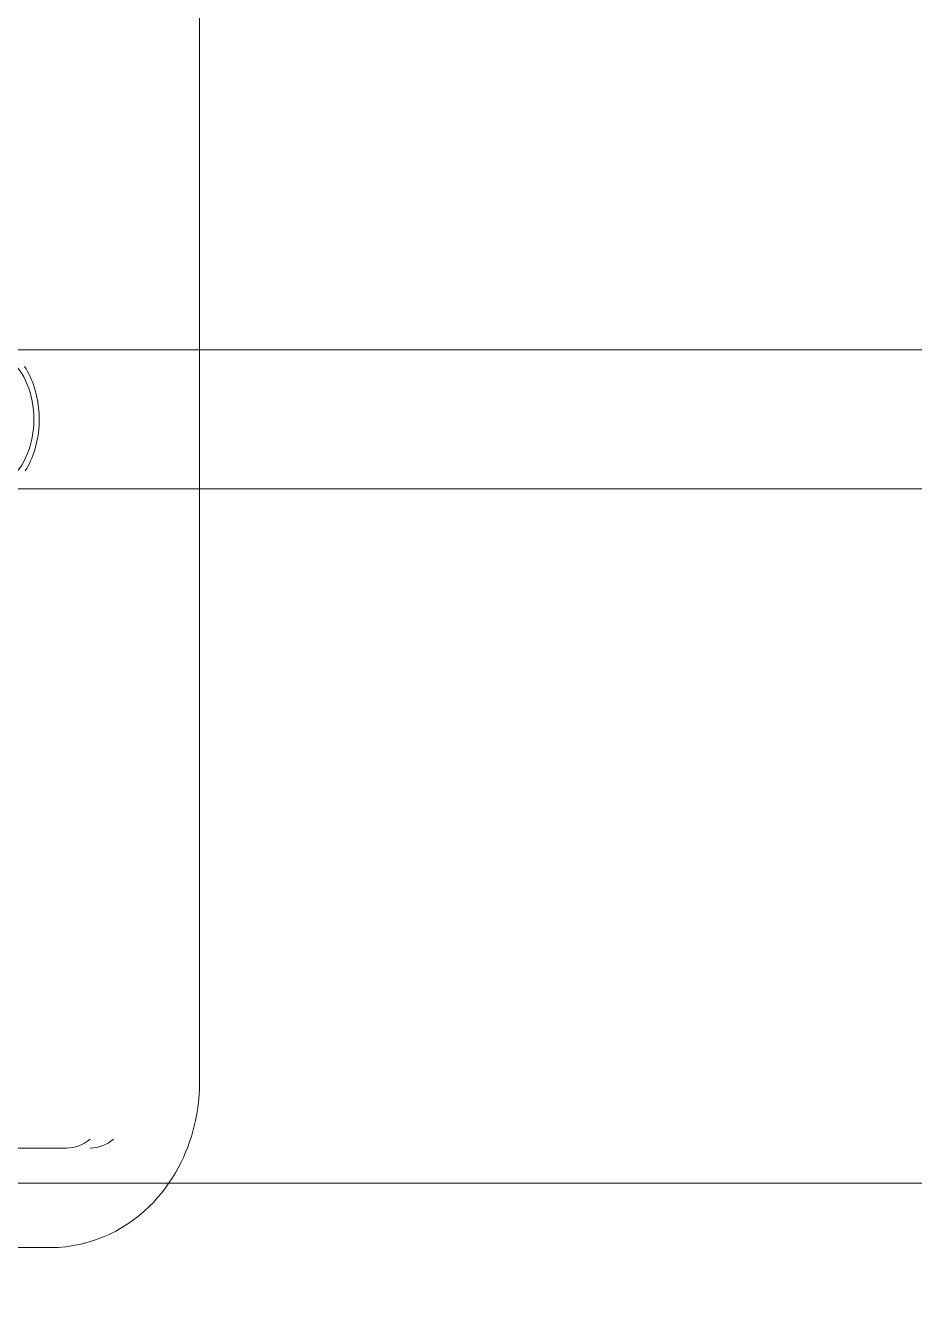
# Model space of a CAD drawing. Header units: metres. Extents: x 3856 to 4207, y -1118 to -691.
# Drawn here: x 3995.4931 to 3995.6271, y -989.9117 to -989.718 of the extents above; entities that cross this region are included whole.
import ezdxf

# ---------------------------------------------------------------- set-up
doc = ezdxf.new("R2010")
doc.units = ezdxf.units.M
doc.layers.add('Plumbing Fixtures', color=7, linetype='Continuous', lineweight=9)
doc.layers.add('Surface Pattern', color=7, linetype='Continuous', lineweight=9)

# ---------------------------------------------------------------- blocks, each defined once
blk = doc.blocks.new('PM4045551-Ducha-monocontrol-Palma-Pro - Ducha monocontrol Palma Pro-V228-IMPLANTACIÓN - KIT COMERCIAL')
at = {"layer": 'Plumbing Fixtures', "color": 253, "true_color": 0xaaaaaa}
for p, q in [((0, 0.36184), (0, 0.25577)), ((0.015, 0.35936), (0.015, 0.2533)), ((0.1145, 0.26567), (0.1145, 0.20859)), ((0.1355, 0.20859), (0.1355, 0.26567)), ((0.025, 0.23326), (0.225, 0.23326)), ((0.1145, 0.17324), (0.1145, 0.0065)), ((0.1355, 0.0065), (0.1355, 0.17324))]:
    blk.add_line(p, q, dxfattribs=at)
at = {"layer": 'Plumbing Fixtures', "color": 253, "true_color": 0xaaaaaa, "flags": 128}
for points in [[(0.11722, 0.25954), (0.11758, 0.25932), (0.11795, 0.25912), (0.11833, 0.25892), (0.11871, 0.25874), (0.11911, 0.25856), (0.11952, 0.2584), (0.11994, 0.25825), (0.12036, 0.25811), (0.12079, 0.25799), (0.12123, 0.25788), (0.12167, 0.25777), (0.12212, 0.25769), (0.12257, 0.25761), (0.12303, 0.25755), (0.12349, 0.2575), (0.12395, 0.25746), (0.12441, 0.25744), (0.12487, 0.25743), (0.12534, 0.25743), (0.1258, 0.25745), (0.12626, 0.25748), (0.12673, 0.25752), (0.12718, 0.25758), (0.12764, 0.25764), (0.12809, 0.25773), (0.12853, 0.25782), (0.12897, 0.25793), (0.12941, 0.25804), (0.12984, 0.25818), (0.13026, 0.25832), (0.13067, 0.25847), (0.13107, 0.25864), (0.13147, 0.25882), (0.13185, 0.25901), (0.13222, 0.25921), (0.13259, 0.25942), (0.13294, 0.25964)], [(0, 0.25577), (0.00003, 0.2546), (0.00013, 0.25343), (0.0003, 0.25228), (0.00052, 0.25114), (0.00081, 0.25003), (0.00115, 0.24895), (0.00155, 0.2479), (0.00199, 0.24688), (0.00248, 0.2459), (0.00301, 0.24496), (0.00358, 0.24407), (0.00417, 0.24321), (0.0048, 0.2424), (0.00545, 0.24163), (0.00613, 0.24091), (0.00682, 0.24022), (0.00753, 0.23957), (0.00825, 0.23896), (0.00899, 0.23839), (0.00974, 0.23786), (0.01049, 0.23736), (0.01126, 0.2369), (0.01203, 0.23646), (0.0128, 0.23606), (0.01359, 0.23569), (0.01437, 0.23535), (0.01516, 0.23504), (0.01595, 0.23475), (0.01675, 0.23449), (0.01755, 0.23426), (0.01835, 0.23405), (0.01915, 0.23387), (0.01995, 0.23371), (0.02075, 0.23358), (0.02156, 0.23347), (0.02236, 0.23338), (0.02317, 0.23332), (0.02398, 0.23328), (0.02478, 0.23326), (0.025, 0.23326)], [(0.1145, 0.20859), (0.1145, 0.20715), (0.1145, 0.20566), (0.1145, 0.20411), (0.1145, 0.20251), (0.1145, 0.20087), (0.1145, 0.19918), (0.1145, 0.19745), (0.1145, 0.19568), (0.1145, 0.19387), (0.1145, 0.19204), (0.1145, 0.19017), (0.1145, 0.18827), (0.1145, 0.18635), (0.1145, 0.18441), (0.1145, 0.18246), (0.1145, 0.18048), (0.1145, 0.1785), (0.1145, 0.17651), (0.1145, 0.17451), (0.1145, 0.17324)], [(0.1355, 0.17324), (0.1355, 0.17524), (0.1355, 0.17724), (0.1355, 0.17922), (0.1355, 0.18121), (0.1355, 0.18317), (0.1355, 0.18512), (0.1355, 0.18706), (0.1355, 0.18897), (0.1355, 0.19085), (0.1355, 0.19271), (0.1355, 0.19454), (0.1355, 0.19633), (0.1355, 0.19808), (0.1355, 0.1998), (0.1355, 0.20147), (0.1355, 0.2031), (0.1355, 0.20468), (0.1355, 0.20621), (0.1355, 0.20769), (0.1355, 0.20859)]]:
    blk.add_lwpolyline(points, dxfattribs=at)
at = {"layer": 'Plumbing Fixtures', "color": 253, "true_color": 0xaaaaaa}
for centre, major_axis, start_param, end_param in [((0.125, 0.26567), (0.0105, 0), 1.570796, 4.712389), ((0.125, 0.26567), (-0.0105, 0), 1.570796, 4.712389), ((0.025, 0.2533), (-0.01, 0), 0, 0.523599), ((0.025, 0.24976), (0.01, 0), 3.141593, 3.665191)]:
    blk.add_ellipse(centre, major_axis=major_axis, ratio=0.707107, start_param=start_param, end_param=end_param, dxfattribs=at)
blk = doc.blocks.new('EDIFICIO TIPO A_rvt-3-IMPLANTACIÓN - KIT COMERCIAL')
at = {"layer": 'Surface Pattern', "true_color": 0x808080}
h = blk.add_hatch(dxfattribs=at)
h.set_pattern_fill('FP_78', color=8, style=0, pattern_type=2)
h.set_pattern_definition([(0, (3994.824, -989.327), (0, 0.566), []), (90, (3994.824, -989.327), (-0.566, 3e-17), [])])
h.paths.add_polyline_path([(3994.61728, -990.22735), (3995.75758, -990.21731), (3995.75758, -989.32735), (3994.25758, -989.32735), (3994.25758, -990.22735)])
h.paths.add_polyline_path([(3995.49928, -989.88735), (3995.37306, -989.87735), (3995.38261, -989.67735), (3995.51448, -989.67735), (3995.50635, -989.88585), (3995.50034, -989.88585)])
at = {"layer": 'Plumbing Fixtures', "lineweight": 9, "rotation": 90}
blk.add_blockref('PM4045551-Ducha-monocontrol-Palma-Pro - Ducha monocontrol Palma Pro-V228-IMPLANTACIÓN - KIT COMERCIAL', (3995.75258, -989.90235), dxfattribs=at)

msp = doc.modelspace()

# ---------------------------------------------------------------- block references
at = {"lineweight": 5}
msp.add_blockref('EDIFICIO TIPO A_rvt-3-IMPLANTACIÓN - KIT COMERCIAL', (0, 0), dxfattribs=at)

doc.saveas('drawing.dxf')
